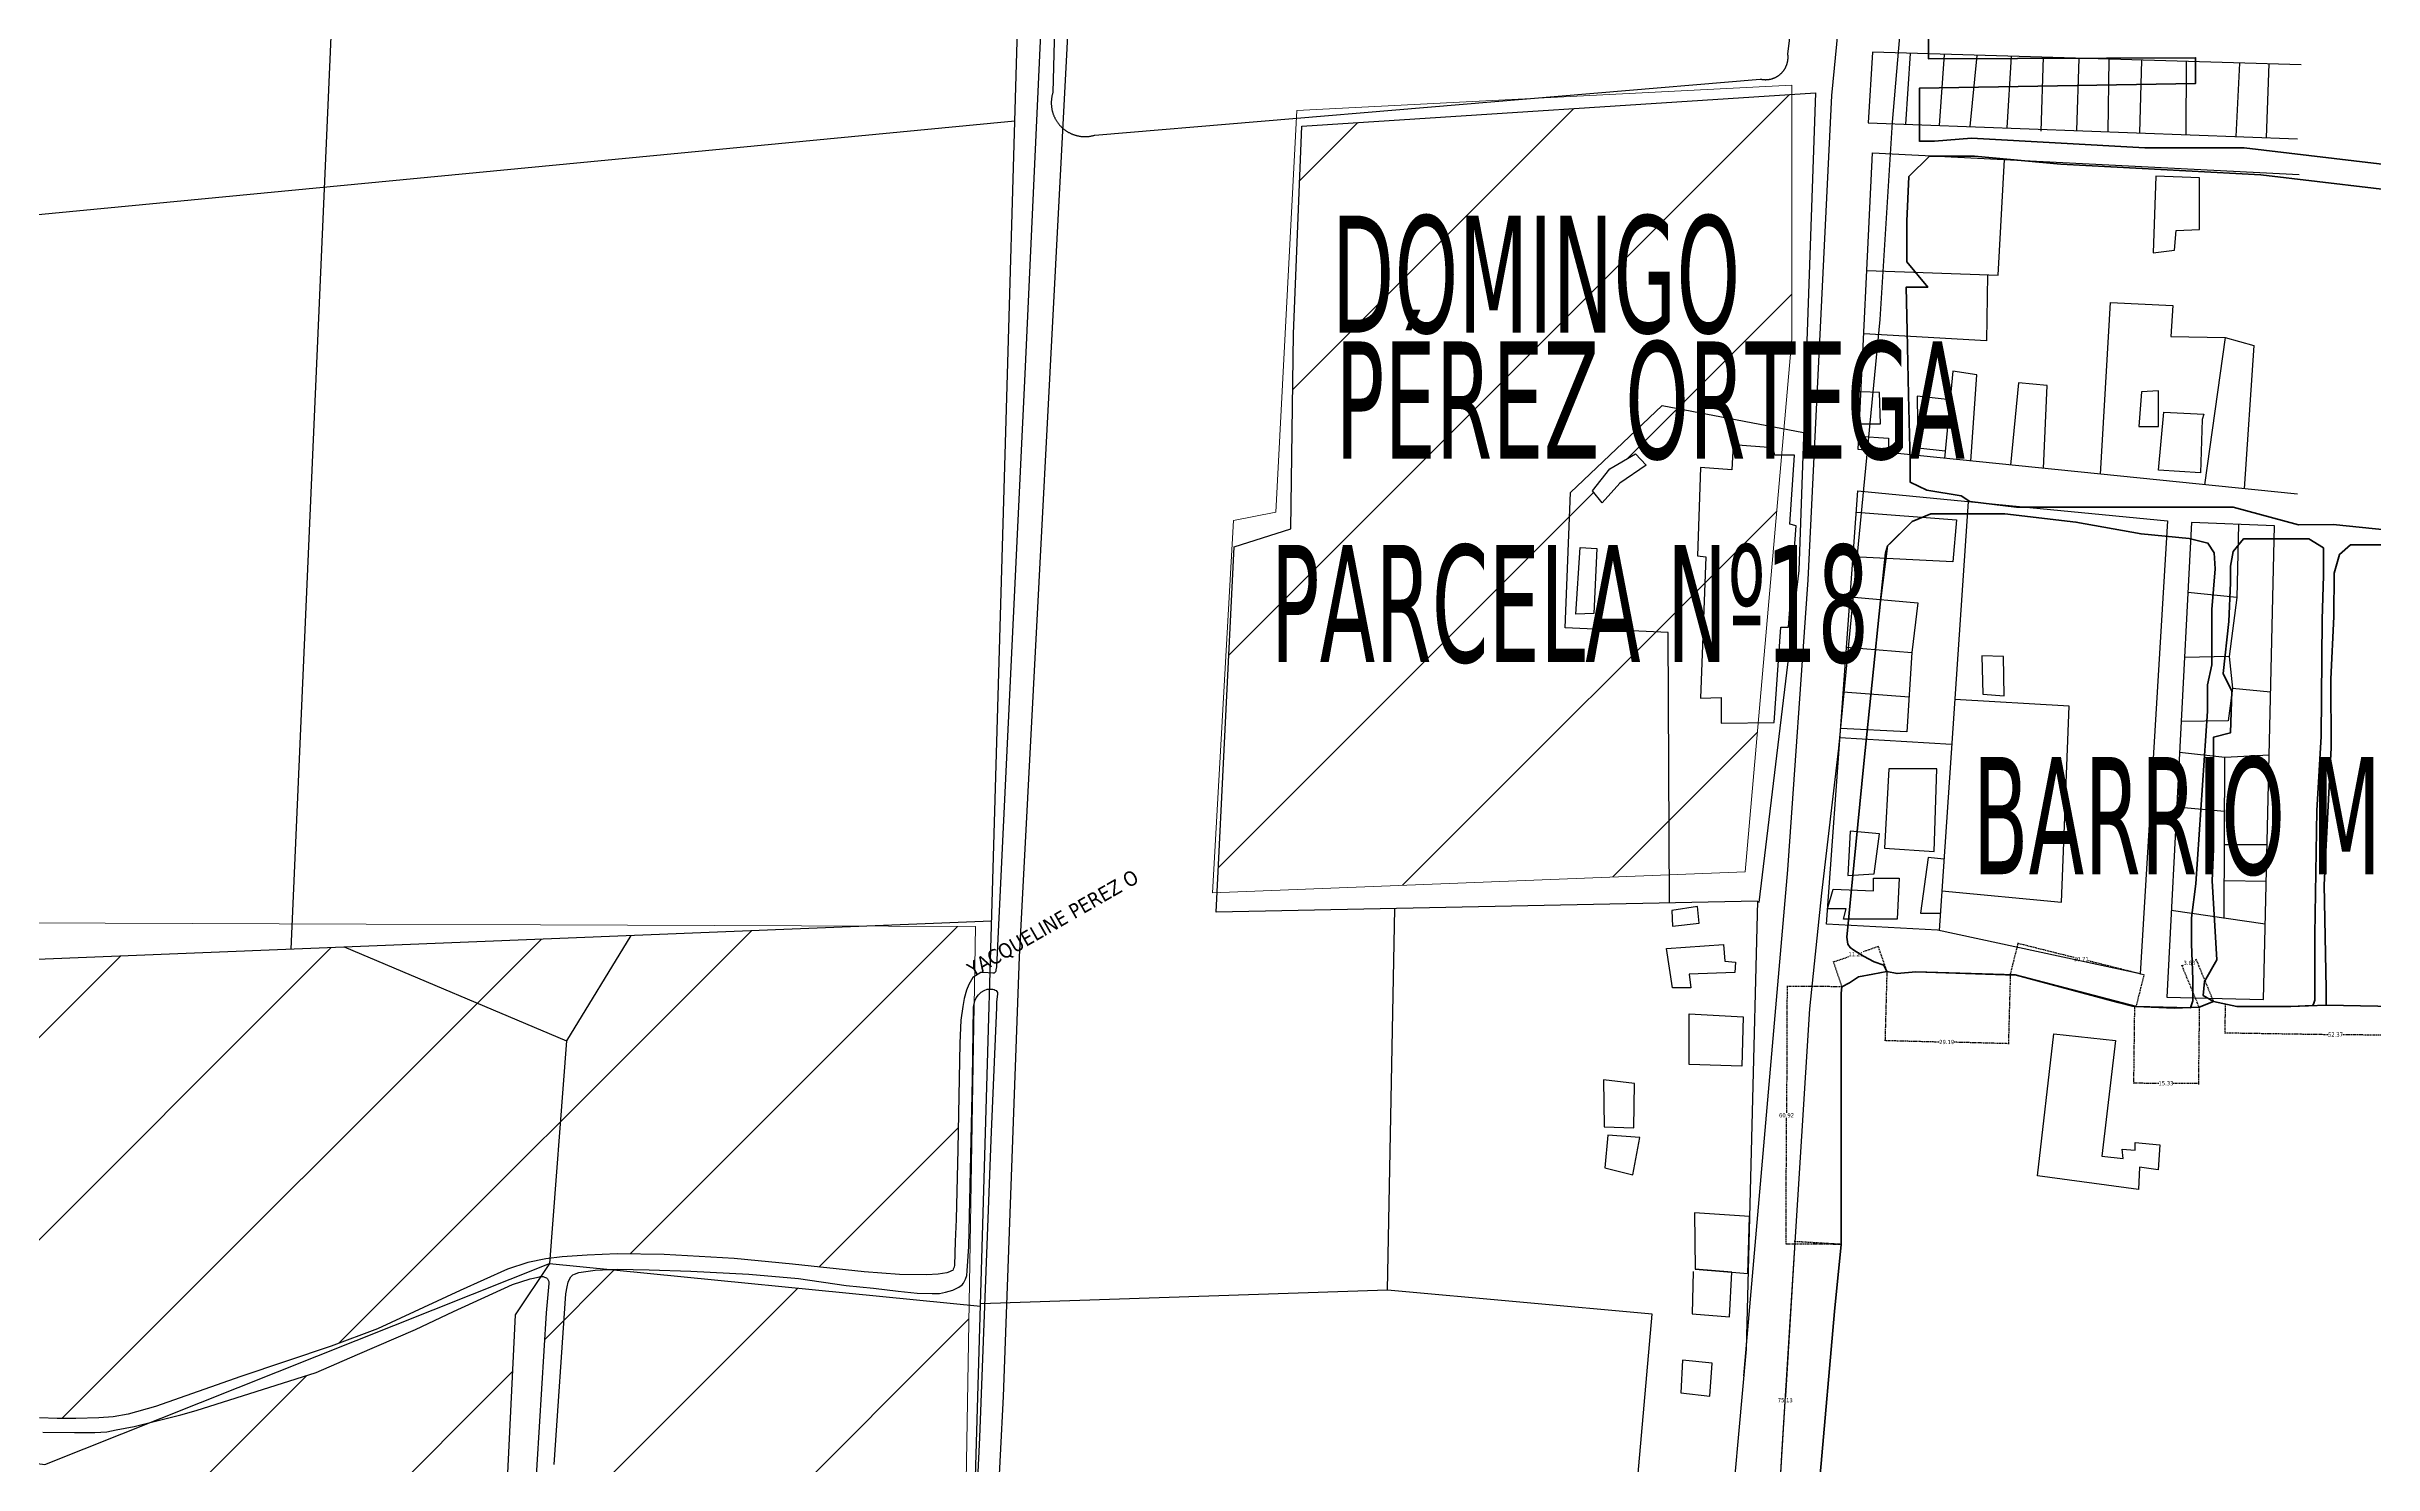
# Model space of a CAD drawing. Header units: metres. Extents: x 2 to 659295185, y -28 to 1124222152.
# Drawn here: x 658688 to 659239, y 1122089 to 1122424 of the extents above; entities that cross this region are included whole.
import ezdxf

# ---------------------------------------------------------------- set-up
doc = ezdxf.new("R2010")
doc.units = ezdxf.units.M
doc.header["$MEASUREMENT"] = 0
doc.linetypes.add('HIDDEN', pattern=[0.375, 0.25, -0.125])
doc.layers.add('AC', color=5, linetype='CONTINUOUS', lineweight=40)
doc.layers.add('PARCELA', color=140, linetype='CONTINUOUS', lineweight=40)
for name, color, linetype in [('CALLES', 1, 'CONTINUOUS'), ('División Parroquial', 130, 'CONTINUOUS'), ('MANZANA', 30, 'CONTINUOUS'), ('Parcelas', 140, 'CONTINUOUS'), ('texto', 255, 'CONTINUOUS'), ('TEXTOS', 7, 'CONTINUOUS')]:
    doc.layers.add(name, color=color, linetype=linetype)
doc.styles.get("Standard").update_dxf_attribs({"font": 'tahoma.ttf'})
doc.dimstyles.new('Copia de Standard', dxfattribs={"dimtxt": 1, "dimasz": 0.18, "dimexe": 0.18, "dimexo": 0.0625, "dimgap": 0.09, "dimtad": 0, "dimtih": 1, "dimtoh": 1, "dimzin": 0, "dimdsep": 46, "dimtxsty": 'Standard', "dimcen": 0.09, "dimadec": 0, "dimazin": 0, "dimtfac": 1, "dimtofl": 0, "dimtmove": 0, "dimatfit": 3, "dimfxl": 1, "dimtolj": 1, "dimtzin": 0, "dimlwd": 25, "dimlwe": 25, "dimarcsym": 0})

# ---------------------------------------------------------------- blocks, each defined once
blk = doc.blocks.new('*D1525')
at = {"layer": 'texto', "color": 0, "linetype": 'HIDDEN', "lineweight": 25, "transparency": 16777216}
for p, q in [((659101.71, 1122141.36), (659099.48, 1122104.65)), ((659112.62, 1122140.88), (659101.54, 1122141.55)), ((659097.18, 1122066.72), (659099.41, 1122103.43)), ((659108.06, 1122065.88), (659096.98, 1122066.55))]:
    blk.add_line(p, q, dxfattribs=at)
at = {"layer": 'texto', "color": 0, "lineweight": 0, "transparency": 16777216}
for points in [[(659101.68, 1122141.36), (659101.74, 1122141.36), (659101.72, 1122141.54)], [(659097.15, 1122066.72), (659097.21, 1122066.72), (659097.16, 1122066.54)]]:
    blk.add_solid(points, dxfattribs=at)
at = {"layer": 'texto', "color": 0, "lineweight": 0, "transparency": 16777216, "insert": (659099.44, 1122104.04), "char_height": 1, "attachment_point": 5}
blk.add_mtext('\\A1;75.13', dxfattribs=at)
blk = doc.blocks.new('*D1526')
at = {"layer": 'texto', "color": 0, "linetype": 'HIDDEN', "lineweight": 25, "transparency": 16777216}
for p, q in [((659112.8, 1122201.8), (659099.69, 1122201.85)), ((659099.87, 1122201.67), (659099.75, 1122172)), ((659099.63, 1122141.11), (659099.75, 1122170.78)), ((659112.56, 1122140.88), (659099.45, 1122140.93))]:
    blk.add_line(p, q, dxfattribs=at)
at = {"layer": 'texto', "color": 0, "lineweight": 0, "transparency": 16777216}
for points in [[(659099.84, 1122201.67), (659099.9, 1122201.67), (659099.87, 1122201.85)], [(659099.6, 1122141.11), (659099.66, 1122141.11), (659099.63, 1122140.93)]]:
    blk.add_solid(points, dxfattribs=at)
at = {"layer": 'texto', "color": 0, "lineweight": 0, "transparency": 16777216, "insert": (659099.75, 1122171.39), "char_height": 1, "attachment_point": 5}
blk.add_mtext('\\A1;60.92', dxfattribs=at)
blk = doc.blocks.new('*D1527')
at = {"layer": 'texto', "color": 0, "linetype": 'HIDDEN', "lineweight": 25, "transparency": 16777216}
for p, q in [((659111.03, 1122207.74), (659114.5, 1122208.92)), ((659121.3, 1122211.24), (659117.83, 1122210.06)), ((659123.45, 1122205.47), (659121.41, 1122211.47)), ((659112.84, 1122201.86), (659110.8, 1122207.86))]:
    blk.add_line(p, q, dxfattribs=at)
at = {"layer": 'texto', "color": 0, "lineweight": 0, "transparency": 16777216}
for points in [[(659121.29, 1122211.27), (659121.31, 1122211.21), (659121.47, 1122211.3)], [(659111.02, 1122207.77), (659111.04, 1122207.72), (659110.86, 1122207.69)]]:
    blk.add_solid(points, dxfattribs=at)
at = {"layer": 'texto', "color": 0, "lineweight": 0, "transparency": 16777216, "insert": (659116.16, 1122209.49), "char_height": 1, "attachment_point": 5}
blk.add_mtext('\\A1;11.21', dxfattribs=at)
blk = doc.blocks.new('*D1528')
at = {"layer": 'texto', "color": 0, "linetype": 'HIDDEN', "lineweight": 25, "transparency": 16777216}
for p, q in [((659123.47, 1122205.34), (659123.02, 1122188.94)), ((659152.65, 1122204.55), (659152.2, 1122188.14)), ((659123.21, 1122189.11), (659135.88, 1122188.77)), ((659152.03, 1122188.33), (659139.35, 1122188.67))]:
    blk.add_line(p, q, dxfattribs=at)
at = {"layer": 'texto', "color": 0, "lineweight": 0, "transparency": 16777216}
for points in [[(659123.21, 1122189.14), (659123.21, 1122189.08), (659123.03, 1122189.12)], [(659152.03, 1122188.36), (659152.03, 1122188.3), (659152.21, 1122188.32)]]:
    blk.add_solid(points, dxfattribs=at)
at = {"layer": 'texto', "color": 0, "lineweight": 0, "transparency": 16777216, "insert": (659137.62, 1122188.72), "char_height": 1, "attachment_point": 5}
blk.add_mtext('\\A1;29.19', dxfattribs=at)
blk = doc.blocks.new('*D1529')
at = {"layer": 'texto', "color": 0, "linetype": 'HIDDEN', "lineweight": 25, "transparency": 16777216}
for p, q in [((659152.67, 1122204.67), (659154.57, 1122212.25)), ((659154.71, 1122212.03), (659167.71, 1122208.76)), ((659184.14, 1122204.63), (659171.13, 1122207.9)), ((659182.45, 1122197.18), (659184.36, 1122204.76))]:
    blk.add_line(p, q, dxfattribs=at)
at = {"layer": 'texto', "color": 0, "lineweight": 0, "transparency": 16777216}
for points in [[(659154.71, 1122212.06), (659154.7, 1122212), (659154.53, 1122212.08)], [(659184.15, 1122204.66), (659184.13, 1122204.6), (659184.31, 1122204.58)]]:
    blk.add_solid(points, dxfattribs=at)
at = {"layer": 'texto', "color": 0, "lineweight": 0, "transparency": 16777216, "insert": (659169.42, 1122208.33), "char_height": 1, "attachment_point": 5}
blk.add_mtext('\\A1;30.71', dxfattribs=at)
blk = doc.blocks.new('*D1530')
at = {"layer": 'texto', "color": 0, "linetype": 'HIDDEN', "lineweight": 25, "transparency": 16777216}
for p, q in [((659182.01, 1122197.08), (659181.79, 1122178.88)), ((659197.34, 1122196.9), (659197.12, 1122178.69)), ((659181.97, 1122179.06), (659187.77, 1122178.99)), ((659196.94, 1122178.88), (659191.14, 1122178.95))]:
    blk.add_line(p, q, dxfattribs=at)
at = {"layer": 'texto', "color": 0, "lineweight": 0, "transparency": 16777216}
for points in [[(659181.97, 1122179.09), (659181.97, 1122179.03), (659181.79, 1122179.06)], [(659196.94, 1122178.91), (659196.94, 1122178.85), (659197.12, 1122178.87)]]:
    blk.add_solid(points, dxfattribs=at)
at = {"layer": 'texto', "color": 0, "lineweight": 0, "transparency": 16777216, "insert": (659189.46, 1122178.97), "char_height": 1, "attachment_point": 5}
blk.add_mtext('\\A1;15.33', dxfattribs=at)
blk = doc.blocks.new('*D1531')
at = {"layer": 'texto', "color": 0, "linetype": 'HIDDEN', "lineweight": 25, "transparency": 16777216}
for p, q in [((659196.51, 1122208.05), (659196.35, 1122207.99)), ((659200.71, 1122198.36), (659196.61, 1122208.29)), ((659197.31, 1122196.96), (659193.21, 1122206.89)), ((659193.45, 1122206.79), (659193.61, 1122206.86))]:
    blk.add_line(p, q, dxfattribs=at)
at = {"layer": 'texto', "color": 0, "lineweight": 0, "transparency": 16777216}
for points in [[(659196.5, 1122208.08), (659196.53, 1122208.03), (659196.68, 1122208.12)], [(659193.44, 1122206.82), (659193.46, 1122206.76), (659193.28, 1122206.72)]]:
    blk.add_solid(points, dxfattribs=at)
at = {"layer": 'texto', "color": 0, "lineweight": 0, "transparency": 16777216, "insert": (659194.98, 1122207.42), "char_height": 1, "attachment_point": 5}
blk.add_mtext('\\A1;3.68', dxfattribs=at)
blk = doc.blocks.new('*D1532')
at = {"layer": 'texto', "color": 0, "linetype": 'HIDDEN', "lineweight": 25, "transparency": 16777216}
for p, q in [((659203.47, 1122197.66), (659203.35, 1122190.73)), ((659255.83, 1122196.81), (659255.71, 1122189.88)), ((659203.54, 1122190.91), (659227.8, 1122190.52)), ((659255.54, 1122190.07), (659231.27, 1122190.46))]:
    blk.add_line(p, q, dxfattribs=at)
at = {"layer": 'texto', "color": 0, "lineweight": 0, "transparency": 16777216}
for points in [[(659203.54, 1122190.94), (659203.54, 1122190.88), (659203.36, 1122190.91)], [(659255.54, 1122190.1), (659255.54, 1122190.04), (659255.72, 1122190.06)]]:
    blk.add_solid(points, dxfattribs=at)
at = {"layer": 'texto', "color": 0, "lineweight": 0, "transparency": 16777216, "insert": (659229.54, 1122190.49), "char_height": 1, "attachment_point": 5}
blk.add_mtext('\\A1;52.37', dxfattribs=at)

msp = doc.modelspace()

# ---------------------------------------------------------------- hatches: boundary and pattern name
at = {"layer": 'División Parroquial', "lineweight": 0, "transparency": 33554666}
h = msp.add_hatch(dxfattribs=at)
h.set_pattern_fill('ANSI31', color=256, scale=270)
h.paths.add_polyline_path([(659101, 1122412.7748), (658985.1781, 1122405.2823), (658983.2146, 1122356.1936), (658982.5601, 1122310.0502), (658969.1425, 1122305.7959), (658965.1168, 1122224.0443), (659072.0732, 1122228.2886), (659071.7508, 1122285.5788), (659047.416, 1122286.6524), (659048.6685, 1122318.6814), (659070.3194, 1122339.2586), (659099.1415, 1122333.7123), (659101, 1122355)])
h.paths.add_polyline_path([(659080.6975, 1122303.4721), (659078.7292, 1122303.651), (659079.4449, 1122324.5861), (659086.7812, 1122324.0493), (659087.139, 1122329.9541), (659096.6224, 1122329.2384), (659096.9803, 1122327.449), (659098.5948, 1122327.449), (659099.1415, 1122333.7123), (659070.3194, 1122339.2586), (659048.6685, 1122318.6814), (659047.416, 1122286.6524), (659071.7508, 1122285.5788), (659072.0732, 1122228.2886), (659090, 1122229), (659093.0759, 1122264.2327), (659084.2761, 1122264.107), (659084.2761, 1122270.1907), (659079.4449, 1122270.0117)], flags=17)
h.paths.add_polyline_path([(659054.2154, 1122290.0522), (659049.9211, 1122289.8732), (659050.9947, 1122305.6193), (659054.9312, 1122305.4404)], flags=16)
h.paths.add_polyline_path([(659056.1837, 1122316.1763), (659053.8576, 1122319.0392), (659057.973, 1122324.2283), (659064.0567, 1122327.8069), (659066.5618, 1122325.1229), (659060.2991, 1122320.8285)], flags=16)
h.paths.add_polyline_path([(659098.5948, 1122327.449), (659096.9803, 1122327.449), (659096.6224, 1122329.2384), (659087.139, 1122329.9541), (659086.7812, 1122324.0493), (659079.4449, 1122324.5861), (659078.7292, 1122303.651), (659080.6975, 1122303.4721), (659079.4449, 1122270.0117), (659084.2761, 1122270.1907), (659084.2761, 1122264.107), (659093.0759, 1122264.2327)], flags=16)
h = msp.add_hatch(dxfattribs=at)
h.set_pattern_fill('ANSI31', color=256, scale=270)
h.paths.add_polyline_path([(658811.302, 1122188.9807), (658758.7083, 1122211.2134), (658662.4302, 1122207.3605), (658661, 1122189.0605), (658661, 1122182.5258), (658684.684, 1122100.0705), (658686.6888, 1122099.8998), (658690.8529, 1122099.6999), (658695.2397, 1122099.7198), (658700.715, 1122099.8498), (658704.1123, 1122100.0898), (658707.6167, 1122100.7696), (658714.0732, 1122102.5593), (658734.3168, 1122109.6178), (658755.6488, 1122116.7964), (658766.591, 1122120.9355), (658786.1667, 1122129.9837), (658797.315, 1122135.0127), (658802.1306, 1122136.5823), (658807.3561, 1122137.6832)])
h.paths.add_polyline_path([(658904.2471, 1122188.4618), (658904.5522, 1122193.8807), (658905.1655, 1122198.4706), (658906.0387, 1122201.712), (658907.8101, 1122204.7335), (658908, 1122216), (658881.0483, 1122216.1091), (658826.5276, 1122213.9273), (658811.302, 1122188.9807), (658807.3494, 1122137.5958), (658810.2363, 1122137.9421), (658816.1485, 1122138.302), (658823.273, 1122138.6619), (658834.3389, 1122138.492), (658850.8965, 1122137.5721), (658864.7083, 1122136.1924), (658881.703, 1122134.3928), (658890.0313, 1122133.7629), (658896.3889, 1122133.6829), (658899.1265, 1122133.8029), (658901.2044, 1122134.1428), (658901.8641, 1122134.3728), (658902.6527, 1122134.7697), (658903.0613, 1122136.0272), (658903.1422, 1122141.5613), (658903.4473, 1122146.7603), (658903.8184, 1122163.3569)])
h.paths.add_polyline_path([(658799.1648, 1122124.249), (658805.1809, 1122133.273), (658805.1074, 1122133.273), (658804.5631, 1122133.163), (658802.6996, 1122132.7131), (658798.5437, 1122131.3634), (658784.5422, 1122124.9947), (658775.579, 1122120.7556), (658761.9074, 1122114.8368), (658752.0618, 1122110.5876), (658723.7209, 1122101.6095), (658720.1092, 1122100.5997), (658712.6534, 1122098.7054), (658687.9072, 1122088.8488), (658672.3509, 1121930.369), (658712.7704, 1121926.815), (658748.7305, 1121924.4355), (658754.0986, 1121924.1256), (658758.6997, 1121924.0356), (658762.8639, 1121924.4955), (658766.4756, 1121925.0654), (658770.0873, 1121926.1852), (658774.4576, 1121928.4147), (658777.6322, 1121930.4243), (658780.2544, 1121932.094), (658782.4395, 1121933.9836), (658785.0535, 1121937.2029), (658787.5602, 1121940.4223), (658789.1846, 1121943.1917), (658790.4702, 1121945.1991)])
h.paths.add_polyline_path([(658906.4918, 1122126.5141), (658821.7631, 1122134.943), (658818.0286, 1122134.7727), (658814.1943, 1122134.2028), (658813.213, 1122133.8629), (658812.776, 1122133.6429), (658812.339, 1122133.193), (658812.0174, 1122132.6431), (658811.6875, 1122131.9733), (658811.1537, 1122129.2348), (658811.1516, 1122129.2038), (658811.7141, 1122132.1246), (658812.6082, 1122133.6534), (658814.1943, 1122134.2028), (658818.0286, 1122134.7727), (658821.7631, 1122134.943), (658807.2563, 1122136.3862), (658805.3475, 1122133.523), (658807.0864, 1122132.6877), (658807.0864, 1122131.6234), (658806.4597, 1122124.6548), (658803.7056, 1122079.7339), (658796.5317, 1121968.1066), (658796.4327, 1121964.5674), (658795.905, 1121960.3682), (658795.369, 1121957.9287), (658794.1816, 1121954.1595), (658792.2273, 1121948.9605), (658790.4565, 1121944.9173), (658790.1349, 1121938.2947), (658844.0791, 1121985.1194), (658883.597, 1122023.6051), (658905.0501, 1122040.9719)])
h.paths.add_polyline_path([(658687.9072, 1122088.8488), (658624.4958, 1122097.3799), (658621, 1122091), (658611, 1121970), (658609.7937, 1121931.3982), (658617.186, 1121930.8858), (658617.2918, 1121935.0134), (658645.6822, 1121932.7138), (658672.3509, 1121930.369)])
h.paths.add_polyline_path([(658661, 1122182.5258), (658661, 1122164), (658624.4958, 1122097.3799), (658634.4312, 1122096.0433), (658636.7272, 1122098.79), (658639.7387, 1122101.3217), (658641.7489, 1122102.3493), (658644.6265, 1122103.452), (658648.0982, 1122103.5991), (658653.1447, 1122103.6191), (658661.2504, 1122103.0992), (658672.3245, 1122101.5995), (658681.7578, 1122100.3197), (658684.684, 1122100.0705)])
h.paths.add_polyline_path([(658769.4415, 1121920.3325), (658762.9938, 1121920.7794), (658759.1533, 1121920.3864), (658753.9007, 1121920.0264), (658730.0042, 1121921.6961), (658611.8161, 1121931.1404), (658611.8161, 1121894.3411), (658611.8161, 1121817.7758), (658611.2224, 1121783.3766), (658708, 1121867)])
h.paths.add_polyline_path([(658826.5276, 1122213.9273), (658758.7083, 1122211.2134), (658811.302, 1122188.9807)])
h.paths.add_polyline_path([(658506.5907, 1122191.1652), (658675.7354, 1122191.1652), (658675.7354, 1122251.0007), (658506.5907, 1122251.0007)], flags=9)
h.paths.add_polyline_path([(658907.3768, 1122201.6128), (658951.0412, 1122226.6707), (658947.6856, 1122232.5179), (658904.0212, 1122207.46)], flags=9)

# ---------------------------------------------------------------- linework, layer by layer
at = {"layer": 'AC', "lineweight": 0}
for points in [[(658984, 1122409), (658984, 1122409), (658984, 1122409), (658984, 1122409), (658984, 1122409), (658984, 1122409), (658984, 1122409)], [(658984, 1122409), (658984, 1122409), (658984, 1122409), (658984, 1122409), (658984, 1122409), (658984, 1122409), (658984, 1122409), (658984, 1122409), (658984, 1122409)], [(658908, 1122216), (658905, 1122038), (658708, 1121867), (658605, 1121778), (658611, 1121970), (658621, 1122091), (658661, 1122164), (658661, 1122217), (658908, 1122216)]]:
    msp.add_lwpolyline(points, dxfattribs=at)
at = {"layer": 'División Parroquial', "lineweight": 0}
for points in [[(658984, 1122409), (659101, 1122415), (659101, 1122355), (659090, 1122229), (658964, 1122224), (658969, 1122312), (658979, 1122314), (658984, 1122409)], [(658984, 1122409), (658984, 1122409), (658984, 1122409), (658984, 1122409), (658984, 1122409), (658984, 1122409), (658984, 1122409)], [(658984, 1122409), (658984, 1122409), (658984, 1122409), (658984, 1122409), (658984, 1122409), (658984, 1122409), (658984, 1122409)]]:
    msp.add_lwpolyline(points, dxfattribs=at)
at = {"layer": 'MANZANA', "lineweight": -2}
for p, q in [((659135.1473, 1122529.3724), (659124.741, 1122406.2275)), ((658918.4053, 1122208.8776), (658934.361, 1122512.9857)), ((658925.942, 1122484.4115), (658919.6504, 1122346.6896)), ((659124.741, 1122406.2275), (659121.7725, 1122359.537)), ((659121.7725, 1122359.537), (659112.0342, 1122258.1876)), ((658919.6504, 1122346.6896), (658912.9383, 1122206.5281)), ((659121.9622, 1122293.0705), (659123.1166, 1122304.3582)), ((659123.1166, 1122304.3582), (659123.6526, 1122306.0179)), ((659123.6526, 1122306.0179), (659124.3122, 1122306.6777)), ((659115.6623, 1122230.5532), (659121.9622, 1122293.0705)), ((659112.0342, 1122258.1876), (659108.0184, 1122223.8846)), ((659113.9884, 1122213.5067), (659115.6623, 1122230.5532)), ((659108.0184, 1122223.8846), (659105.1819, 1122196.5501)), ((659114.2111, 1122211.857), (659113.9884, 1122213.5067)), ((658914.5957, 1122104.8988), (658918.4053, 1122208.8776)), ((659114.7635, 1122211.0772), (659114.2111, 1122211.857)), ((659115.6459, 1122210.4173), (659114.7635, 1122211.0772)), ((659117.9547, 1122208.9976), (659115.6459, 1122210.4173)), ((659120.4779, 1122207.6779), (659117.9547, 1122208.9976)), ((658907.3558, 1122203.9586), (658906.3828, 1122202.299)), ((658909.2194, 1122205.1884), (658907.3558, 1122203.9586)), ((658909.8708, 1122205.1884), (658909.2194, 1122205.1884)), ((658910.9675, 1122205.0784), (658909.8708, 1122205.1884)), ((658912.0642, 1122204.9784), (658910.9675, 1122205.0784)), ((658912.394, 1122204.9784), (658912.0642, 1122204.9784)), ((658912.5012, 1122205.0884), (658912.394, 1122204.9784)), ((658912.7239, 1122205.3084), (658912.5012, 1122205.0884)), ((658912.8311, 1122205.5383), (658912.7239, 1122205.3084)), ((658912.9383, 1122206.5281), (658912.8311, 1122205.7583)), ((658912.8311, 1122205.7583), (658912.8311, 1122205.5383)), ((659122.7785, 1122206.918), (659120.4779, 1122207.6779)), ((658904.981, 1122197.09), (658904.5522, 1122193.8807)), ((658905.3026, 1122198.9796), (658904.981, 1122197.09)), ((658905.8386, 1122200.9692), (658905.3026, 1122198.9796)), ((658906.3828, 1122202.299), (658905.8386, 1122200.9692)), ((658907.2486, 1122179.9635), (658907.496, 1122196.99)), ((658907.496, 1122196.99), (658907.8258, 1122198.4298)), ((658907.8258, 1122198.4298), (658908.1474, 1122199.2096)), ((658908.1474, 1122199.2096), (658908.6917, 1122199.8795)), ((658908.6917, 1122199.8795), (658909.3431, 1122200.5393)), ((658909.3431, 1122200.5393), (658910.0027, 1122200.8793)), ((658910.0027, 1122200.8793), (658910.7696, 1122201.2092)), ((658910.7696, 1122201.2092), (658911.4293, 1122201.2192)), ((658911.4293, 1122201.2192), (658912.0807, 1122201.2192)), ((658912.9795, 1122196.9101), (658911.5859, 1122165.6064)), ((658912.0807, 1122201.2192), (658912.4105, 1122201.1092)), ((658912.4105, 1122201.1092), (658912.6332, 1122200.9992)), ((658912.6332, 1122200.9992), (658912.8558, 1122200.8893)), ((658912.8558, 1122200.8893), (658913.0702, 1122200.6693)), ((658913.1856, 1122200.0094), (658912.9712, 1122198.2398)), ((658912.9712, 1122198.2398), (658912.9795, 1122196.9101)), ((658913.0702, 1122200.6693), (658913.1856, 1122200.4493)), ((658913.1856, 1122200.4493), (658913.1856, 1122200.0094)), ((659182.4372, 1122197.12), (659178.1576, 1122198.0898)), ((659185.9417, 1122196.9101), (659182.4372, 1122197.12)), ((659191.4252, 1122196.7101), (659185.9417, 1122196.9101)), ((659197.3374, 1122196.9601), (659195.2595, 1122196.8401)), ((659198.764, 1122197.41), (659197.3374, 1122196.9601)), ((659200.7347, 1122198.2998), (659198.764, 1122197.41)), ((658904.5522, 1122193.8807), (658904.2471, 1122188.4618)), ((659105.1819, 1122196.5501), (659098.6347, 1122092.4413)), ((659195.2595, 1122196.8401), (659191.4252, 1122196.7101)), ((658904.2471, 1122188.4618), (658903.8184, 1122163.3569)), ((658906.4405, 1122140.3616), (658907.2486, 1122179.9635)), ((658911.5859, 1122165.6064), (658908.939, 1122095.2508)), ((658903.8184, 1122163.3569), (658903.4473, 1122146.7603)), ((658903.4473, 1122146.7603), (658903.1422, 1122141.5613)), ((658802.1306, 1122136.5823), (658797.315, 1122135.0127)), ((658806.402, 1122137.4822), (658802.1306, 1122136.5823)), ((658810.2363, 1122137.9421), (658806.402, 1122137.4822)), ((658816.1485, 1122138.302), (658810.2363, 1122137.9421)), ((658823.273, 1122138.6619), (658816.1485, 1122138.302)), ((658834.3389, 1122138.492), (658823.273, 1122138.6619)), ((658850.8965, 1122137.5721), (658834.3389, 1122138.492)), ((658864.7083, 1122136.1924), (658850.8965, 1122137.5721)), ((658903.1422, 1122141.5613), (658903.0597, 1122135.9225)), ((658906.0282, 1122134.6127), (658906.4405, 1122140.3616)), ((658906.4405, 1122140.3616), (658906.4405, 1122140.3616)), ((658784.5422, 1122124.9947), (658798.5437, 1122131.3634)), ((658797.315, 1122135.0127), (658786.1667, 1122129.9837)), ((658798.5437, 1122131.3634), (658802.6996, 1122132.7131)), ((658802.6996, 1122132.7131), (658804.5631, 1122133.163)), ((658804.5631, 1122133.163), (658805.1074, 1122133.273)), ((658805.1074, 1122133.273), (658805.767, 1122133.273)), ((658805.767, 1122133.273), (658806.0969, 1122133.163)), ((658806.0969, 1122133.163), (658806.5339, 1122132.9531)), ((658807.0864, 1122131.6234), (658806.4597, 1122124.6548)), ((658806.5339, 1122132.9531), (658806.7565, 1122132.7331)), ((658806.7565, 1122132.7331), (658806.9709, 1122132.3932)), ((658806.9709, 1122132.3932), (658807.0864, 1122132.0633)), ((658807.0864, 1122132.0633), (658807.0864, 1122131.6234)), ((658811.1516, 1122129.2038), (658811.4731, 1122130.8735)), ((658811.4731, 1122130.8735), (658811.6875, 1122131.9733)), ((658811.6875, 1122131.9733), (658812.0174, 1122132.6431)), ((658812.0174, 1122132.6431), (658812.339, 1122133.193)), ((658812.339, 1122133.193), (658812.776, 1122133.6429)), ((658812.776, 1122133.6429), (658813.213, 1122133.8629)), ((658813.213, 1122133.8629), (658814.1943, 1122134.2028)), ((658814.1943, 1122134.2028), (658818.0286, 1122134.7727)), ((658818.0286, 1122134.7727), (658823.2894, 1122135.0127)), ((658823.2894, 1122135.0127), (658830.8509, 1122134.8227)), ((658830.8509, 1122134.8227), (658840.7129, 1122134.5428)), ((658840.7129, 1122134.5428), (658854.4175, 1122133.8229)), ((658854.4175, 1122133.8229), (658866.1431, 1122132.7731)), ((658881.703, 1122134.3928), (658864.7083, 1122136.1924)), ((658866.1431, 1122132.7731), (658877.4399, 1122131.1634)), ((658877.4399, 1122131.1634), (658883.9046, 1122130.5336)), ((658890.0313, 1122133.7629), (658881.703, 1122134.3928)), ((658896.3889, 1122133.6829), (658890.0313, 1122133.7629)), ((658899.1265, 1122133.8029), (658896.3889, 1122133.6829)), ((658901.2044, 1122134.1428), (658899.1265, 1122133.8029)), ((658901.8641, 1122134.3728), (658901.2044, 1122134.1428)), ((658902.3011, 1122134.5927), (658901.8641, 1122134.3728)), ((658902.631, 1122134.7027), (658902.3011, 1122134.5927)), ((658902.7382, 1122135.0327), (658902.631, 1122134.7027)), ((658902.9525, 1122135.4826), (658902.7382, 1122135.0327)), ((658903.0597, 1122135.9225), (658902.9525, 1122135.4826)), ((658904.074, 1122130.7335), (658904.8326, 1122131.2834)), ((658904.8326, 1122131.2834), (658905.1624, 1122131.7333)), ((658905.1624, 1122131.7333), (658905.5995, 1122132.6132)), ((658905.5995, 1122132.6132), (658905.9211, 1122133.503)), ((658905.9211, 1122133.503), (658906.0282, 1122134.6127)), ((658786.1667, 1122129.9837), (658766.591, 1122120.9355)), ((658808.3727, 1122088.8321), (658811.1516, 1122129.2038)), ((658883.9046, 1122130.5336), (658889.718, 1122129.7837)), ((658889.718, 1122129.7837), (658894.212, 1122129.3538)), ((658894.212, 1122129.3538), (658897.7247, 1122129.2638)), ((658897.7247, 1122129.2638), (658899.4728, 1122129.2738)), ((658899.4728, 1122129.2738), (658900.8993, 1122129.6138)), ((658900.8993, 1122129.6138), (658902.6475, 1122130.0637)), ((658902.6475, 1122130.0637), (658904.074, 1122130.7335)), ((658766.591, 1122120.9355), (658755.6488, 1122116.7964)), ((658761.9074, 1122114.8368), (658775.579, 1122120.7556)), ((658775.579, 1122120.7556), (658784.5422, 1122124.9947)), ((658806.4597, 1122124.6548), (658803.7056, 1122079.7339)), ((658755.6488, 1122116.7964), (658734.3168, 1122109.6178)), ((658752.0618, 1122110.5876), (658761.9074, 1122114.8368)), ((658734.3168, 1122109.6178), (658714.0732, 1122102.5593)), ((658723.7209, 1122101.6095), (658752.0618, 1122110.5876)), ((658911.9817, 1122052.2395), (658914.5957, 1122104.8988)), ((658690.8529, 1122099.6999), (658686.6888, 1122099.8998)), ((658695.2397, 1122099.7198), (658690.8529, 1122099.6999)), ((658700.715, 1122099.8498), (658695.2397, 1122099.7198)), ((658704.1123, 1122100.0898), (658700.715, 1122099.8498)), ((658707.6167, 1122100.7696), (658704.1123, 1122100.0898)), ((658714.0732, 1122102.5593), (658707.6167, 1122100.7696)), ((658709.0515, 1122097.7902), (658720.1092, 1122100.5997)), ((658720.1092, 1122100.5997), (658723.7209, 1122101.6095)), ((658687.4721, 1122096.4705), (658694.9264, 1122096.4005)), ((658694.9264, 1122096.4005), (658699.742, 1122096.4205)), ((658699.742, 1122096.4205), (658702.595, 1122096.5405)), ((658702.595, 1122096.5405), (658704.7802, 1122096.9904)), ((658704.7802, 1122096.9904), (658709.0515, 1122097.7902)), ((658908.939, 1122095.2508), (658908.032, 1122077.1044)), ((659098.6347, 1122092.4413), (659097.1092, 1122065.8967))]:
    msp.add_line(p, q, dxfattribs=at)
at = {"layer": 'MANZANA'}
for points in [[(658345.5346, 1121765.0271), (658588.708, 1121736.4184), (658883.597, 1122023.6051), (658906.7039, 1122042.3107), (658921.0082, 1122534.1592), (658947.4162, 1123110.7331)], [(658931.6359, 1122766.1952), (658717.4468, 1122738.8209), (658606.3133, 1122415.3233), (658662.4302, 1122207.3605), (658911.7943, 1122217.3395)], [(659120.7075, 1122602.8209), (659128.8776, 1122602.6845), (659110.3442, 1122412.5317), (659104.7842, 1122297.9952), (659099.9655, 1122229.4216), (659089.6095, 1122109.7603)], [(659100.065, 1122422.3046), (659108.4905, 1122491.3937)], [(658757.148, 1122462.4574), (658746.0976, 1122210.7087)], [(658927.3423, 1122455.796), (658926.2892, 1122413.2472)], [(659093.5352, 1122416.4068), (659093.5776, 1122416.3968), (659093.6685, 1122416.3767), (659093.7597, 1122416.3581), (659093.8513, 1122416.3412), (659093.9431, 1122416.3258), (659094.0352, 1122416.312), (659094.1275, 1122416.2999), (659094.22, 1122416.2893), (659094.3127, 1122416.2804), (659094.4055, 1122416.2731), (659094.4984, 1122416.2674), (659094.5915, 1122416.2634), (659094.6845, 1122416.2609), (659094.7776, 1122416.2601), (659094.8707, 1122416.2609), (659094.9638, 1122416.2634), (659095.0568, 1122416.2674), (659095.1498, 1122416.2731), (659095.2426, 1122416.2804), (659095.3353, 1122416.2893), (659095.4278, 1122416.2999), (659095.5201, 1122416.312), (659095.6122, 1122416.3258), (659095.704, 1122416.3412), (659095.7956, 1122416.3581), (659095.8868, 1122416.3767), (659095.9777, 1122416.3968), (659096.0682, 1122416.4186), (659096.1584, 1122416.4419), (659096.2481, 1122416.4668), (659096.3374, 1122416.4932), (659096.4262, 1122416.5212), (659096.5145, 1122416.5508), (659096.6022, 1122416.5818), (659096.6895, 1122416.6145), (659096.7761, 1122416.6486), (659096.8621, 1122416.6842), (659096.9475, 1122416.7213), (659097.0322, 1122416.7599), (659097.1163, 1122416.8), (659097.1996, 1122416.8416), (659097.2822, 1122416.8846), (659097.364, 1122416.929), (659097.445, 1122416.9748), (659097.5253, 1122417.0221), (659097.6046, 1122417.0708), (659097.6832, 1122417.1208), (659097.7608, 1122417.1722), (659097.8375, 1122417.2249), (659097.9133, 1122417.279), (659097.9882, 1122417.3344), (659098.0621, 1122417.391), (659098.1349, 1122417.449), (659098.2068, 1122417.5082), (659098.2776, 1122417.5687), (659098.3473, 1122417.6304), (659098.416, 1122417.6933), (659098.4835, 1122417.7574), (659098.5499, 1122417.8226), (659098.6152, 1122417.8891), (659098.6793, 1122417.9566), (659098.7422, 1122418.0252), (659098.8039, 1122418.095), (659098.8643, 1122418.1658), (659098.9235, 1122418.2376), (659098.9815, 1122418.3105), (659099.0382, 1122418.3844), (659099.0936, 1122418.4592), (659099.1476, 1122418.535), (659099.2004, 1122418.6117), (659099.2518, 1122418.6894), (659099.3018, 1122418.7679), (659099.3504, 1122418.8473), (659099.3977, 1122418.9275), (659099.4435, 1122419.0086), (659099.488, 1122419.0904), (659099.531, 1122419.173), (659099.5725, 1122419.2563), (659099.6126, 1122419.3403), (659099.6512, 1122419.4251), (659099.6883, 1122419.5104), (659099.724, 1122419.5965), (659099.7581, 1122419.6831), (659099.7907, 1122419.7703), (659099.8218, 1122419.8581), (659099.8513, 1122419.9464), (659099.8793, 1122420.0352), (659099.9058, 1122420.1244), (659099.9306, 1122420.2142), (659099.954, 1122420.3043), (659099.9757, 1122420.3948), (659099.9958, 1122420.4857), (659100.0144, 1122420.577), (659100.0314, 1122420.6685), (659100.0467, 1122420.7604), (659100.0605, 1122420.8525), (659100.0727, 1122420.9448), (659100.0832, 1122421.0373), (659100.0921, 1122421.13), (659100.0994, 1122421.2228), (659100.1051, 1122421.3157), (659100.1092, 1122421.4087), (659100.1116, 1122421.5018), (659100.1124, 1122421.5949), (659100.1116, 1122421.688), (659100.1092, 1122421.7811), (659100.1051, 1122421.8741), (659100.0994, 1122421.967), (659100.0921, 1122422.0599), (659100.0832, 1122422.1526), (659100.0727, 1122422.2451), (659100.065, 1122422.3046)], [(658926.2892, 1122413.2472), (658926.2481, 1122413.1171), (658926.2086, 1122412.9834), (658926.1713, 1122412.8491), (658926.1364, 1122412.7142), (658926.1039, 1122412.5787), (658926.0737, 1122412.4426), (658926.0459, 1122412.306), (658926.0205, 1122412.169), (658925.9975, 1122412.0315), (658925.9769, 1122411.8937), (658925.9587, 1122411.7555), (658925.943, 1122411.6171), (658925.9296, 1122411.4783), (658925.9187, 1122411.3394), (658925.9102, 1122411.2003), (658925.9041, 1122411.061), (658925.9004, 1122410.9217), (658925.8992, 1122410.7823), (658925.9004, 1122410.643), (658925.9041, 1122410.5037), (658925.9102, 1122410.3644), (658925.9187, 1122410.2253), (658925.9296, 1122410.0864), (658925.943, 1122409.9476), (658925.9587, 1122409.8092), (658925.9769, 1122409.671), (658925.9975, 1122409.5331), (658926.0205, 1122409.3957), (658926.0459, 1122409.2587), (658926.0737, 1122409.1221), (658926.1039, 1122408.986), (658926.1364, 1122408.8505), (658926.1713, 1122408.7156), (658926.2086, 1122408.5813), (658926.2481, 1122408.4476), (658926.29, 1122408.3147), (658926.3343, 1122408.1825), (658926.3808, 1122408.0512), (658926.4296, 1122407.9206), (658926.4807, 1122407.7909), (658926.534, 1122407.6622), (658926.5896, 1122407.5344), (658926.6474, 1122407.4076), (658926.7074, 1122407.2818), (658926.7696, 1122407.157), (658926.8339, 1122407.0334), (658926.9004, 1122406.9109), (658926.9691, 1122406.7896), (658927.0398, 1122406.6695), (658927.1126, 1122406.5507), (658927.1875, 1122406.4332), (658927.2644, 1122406.3169), (658927.3434, 1122406.2021), (658927.4243, 1122406.0886), (658927.5072, 1122405.9766), (658927.592, 1122405.866), (658927.6788, 1122405.7569), (658927.7675, 1122405.6494), (658927.858, 1122405.5434), (658927.9503, 1122405.439), (658928.0445, 1122405.3363), (658928.1404, 1122405.2352), (658928.2381, 1122405.1358), (658928.3375, 1122405.0381), (658928.4386, 1122404.9422), (658928.5414, 1122404.848), (658928.6457, 1122404.7557), (658928.7517, 1122404.6651), (658928.8593, 1122404.5765), (658928.9683, 1122404.4897), (658929.0789, 1122404.4049), (658929.1909, 1122404.322), (658929.3044, 1122404.2411), (658929.4193, 1122404.1621), (658929.5355, 1122404.0852), (658929.653, 1122404.0103), (658929.7719, 1122403.9375), (658929.8919, 1122403.8668), (658930.0132, 1122403.7981), (658930.1357, 1122403.7316), (658930.2593, 1122403.6673), (658930.3841, 1122403.6051), (658930.5099, 1122403.5451), (658930.6367, 1122403.4873), (658930.7645, 1122403.4317), (658930.8933, 1122403.3784), (658931.0229, 1122403.3273), (658931.1535, 1122403.2785), (658931.2849, 1122403.232), (658931.417, 1122403.1877), (658931.5499, 1122403.1458), (658931.6836, 1122403.1062), (658931.8179, 1122403.069), (658931.9528, 1122403.0341), (658932.0883, 1122403.0016), (658932.2244, 1122402.9714), (658932.361, 1122402.9436), (658932.498, 1122402.9182), (658932.6355, 1122402.8952), (658932.7733, 1122402.8746), (658932.9115, 1122402.8564), (658933.05, 1122402.8407), (658933.1887, 1122402.8273), (658933.3276, 1122402.8164), (658933.4667, 1122402.8078), (658933.606, 1122402.8018), (658933.7453, 1122402.7981), (658933.8847, 1122402.7969), (658934.024, 1122402.7981), (658934.1633, 1122402.8018), (658934.3026, 1122402.8078), (658934.4417, 1122402.8164), (658934.5806, 1122402.8273), (658934.7194, 1122402.8407), (658934.8578, 1122402.8564), (658934.996, 1122402.8746), (658935.1339, 1122402.8952), (658935.2713, 1122402.9182), (658935.4084, 1122402.9436), (658935.5449, 1122402.9714), (658935.681, 1122403.0016), (658935.8165, 1122403.0341), (658935.9514, 1122403.069), (658936.0857, 1122403.1062), (658936.1891, 1122403.1366)], [(658936.1891, 1122403.1366), (659093.5352, 1122416.4068)], [(659092.846, 1122222.0178), (658964.8881, 1122219.3997), (658969.1425, 1122305.7959), (658982.5601, 1122310.0502), (658983.2146, 1122356.1936), (658985.1781, 1122405.2823), (659106.5909, 1122413.1365), (659102.6638, 1122300.2325), (659093.1733, 1122221.6905)], [(658616.47, 1122377.6836), (658917.2965, 1122406.5326)], [(659005.3669, 1122130.0865), (659007.1563, 1122220.2646)], [(659092.846, 1122222.0178), (659090.1809, 1122116.1298), (659085.7072, 1122066.2554)], [(658826.5276, 1122213.9273), (658811.302, 1122188.9807)], [(658758.7083, 1122211.2134), (658811.302, 1122188.9807), (658807.2563, 1122136.3862), (658799.1648, 1122124.249), (658789.8438, 1121932.3007)], [(658617.3736, 1122098.3381), (658687.9072, 1122088.8488), (658807.2563, 1122136.3862), (658909.1451, 1122126.2502)], [(659060.8359, 1122042.7675), (659067.9932, 1122124.3607), (659005.3669, 1122130.0865), (658909.1627, 1122126.8536)]]:
    msp.add_lwpolyline(points, dxfattribs=at)
at = {"layer": 'MANZANA', "lineweight": 40}
for points in [[(659131.1676, 1122401.6208), (659131.1676, 1122414.2492), (659196.4616, 1122415.3779), (659196.4616, 1122421.4452), (659133.3036, 1122421.2025), (659133.3036, 1122452.9953), (659264.2354, 1122441.3461)], [(659244.5214, 1122395.8087), (659207.9242, 1122400.1714), (659184.427, 1122400.1714), (659143.463, 1122402.4567), (659134.6974, 1122401.6877), (659132.4251, 1122401.6877), (659131.1676, 1122401.6877)], [(659141.0584, 1122317.8677), (659132.9551, 1122319.1856), (659128.9976, 1122321.0683), (659128.9976, 1122325.9635), (659128.6208, 1122341.7788), (659128.2615, 1122356.8548), (659128.015, 1122367.1996), (659133.1436, 1122367.1996), (659128.1868, 1122373.1588), (659128.1868, 1122382.8275), (659128.6875, 1122393.3298), (659133.5262, 1122398.1642), (659138.532, 1122398.1642), (659144.205, 1122398.1642), (659164.6226, 1122396.2526), (659211.8983, 1122393.7433), (659251.8673, 1122389.0671)], [(659124.3122, 1122306.6777), (659129.4371, 1122311.8042), (659133.8527, 1122313.5804), (659151.3994, 1122313.5804), (659168.1721, 1122311.6468), (659183.5597, 1122308.846), (659194.927, 1122307.7904), (659199.3842, 1122306.6937), (659200.8809, 1122304.4008), (659201.1235, 1122300.6176), (659200.3049, 1122290.9865), (659200.3049, 1122277.9147), (659199.2741, 1122273.1614), (659199.2741, 1122266.982), (659196.5391, 1122226.146), (659195.4764, 1122218.0948), (659195.4764, 1122211.9017), (659195.8306, 1122203.4967), (659195.8306, 1122198.4537), (659195.2595, 1122196.8401), (659182.4372, 1122197.12), (659153.8076, 1122204.6153), (659130.3482, 1122205.2884), (659125.879, 1122204.9), (659123.4729, 1122205.4071), (659122.7785, 1122206.918), (659120.4779, 1122207.6779), (659117.9547, 1122208.9976), (659115.6459, 1122210.4173), (659114.7635, 1122211.0772), (659114.2111, 1122211.857), (659113.9884, 1122213.5067), (659115.6623, 1122230.5532), (659118.0232, 1122254.5954), (659121.9622, 1122293.0705), (659123.6526, 1122306.0179), (659129.4371, 1122311.8042), (659133.8527, 1122313.5804), (659151.3994, 1122313.5804), (659168.1721, 1122311.6468), (659183.5597, 1122308.846)], [(659259.0255, 1122307.9935), (659228.9793, 1122311.0567), (659220.7713, 1122311.0054), (659205.36, 1122315.2193), (659182.8106, 1122315.2193), (659165.6147, 1122315.2193), (659154.0968, 1122315.2193), (659143.063, 1122316.5574), (659141.0584, 1122317.8677)], [(659204.713, 1122301.2399), (659205.347, 1122304.7402), (659207.779, 1122307.6855), (659212.496, 1122307.6855), (659223.2561, 1122307.6855), (659226.7418, 1122305.5613), (659226.7418, 1122299.0418), (659226.3743, 1122288.6282), (659226.1894, 1122260.9227), (659225.1588, 1122243.4571), (659224.6427, 1122214.1666), (659224.6989, 1122201.0331), (659224.6726, 1122198.6009), (659224.34, 1122197.7092), (659224.094, 1122197.3485), (659218.9828, 1122197.1523), (659206.2017, 1122197.1523), (659200.7347, 1122198.2998), (659198.2796, 1122199.7015), (659198.5556, 1122203.011), (659201.4739, 1122208.133), (659200.4093, 1122226.8162), (659200.7144, 1122234.2944), (659200.7144, 1122260.8413), (659204.7134, 1122261.818), (659205.0419, 1122271.7166), (659203.0009, 1122275.8794), (659204.3289, 1122288.1816), (659204.726, 1122297.3037), (659204.713, 1122301.2399)], [(659255.827, 1122196.8745), (659227.3269, 1122197.4647), (659227.3269, 1122201.3848), (659226.9029, 1122225.9045), (659227.7571, 1122243.0508), (659228.4925, 1122258.2412), (659228.4591, 1122274.4898), (659229.1439, 1122289.3711), (659229.2503, 1122299.5669), (659230.5258, 1122304.0277), (659233.0772, 1122306.258), (659238.4988, 1122306.258), (659246.0465, 1122306.258)], [(659107.7316, 1122086.4257), (659111.0672, 1122125.0286), (659112.683, 1122140.8722), (659112.683, 1122172.7375), (659112.683, 1122200.2752), (659112.863, 1122201.7967), (659114.67, 1122202.7224), (659116.7549, 1122204.1111), (659120.1833, 1122204.8054), (659123.4729, 1122205.4071), (659125.879, 1122204.9), (659130.3482, 1122205.2884), (659151.4988, 1122204.6085), (659153.8076, 1122204.6153), (659178.1576, 1122198.0898), (659181.5862, 1122197.171), (659182.4372, 1122197.12), (659191.4252, 1122196.7101), (659197.3374, 1122196.9601), (659200.7347, 1122198.2998), (659206.2017, 1122197.1523), (659218.9828, 1122197.1523), (659227.3269, 1122197.4647), (659255.827, 1122196.8745)]]:
    msp.add_lwpolyline(points, dxfattribs=at)
at = {"layer": 'PARCELA', "lineweight": 0}
for points in [[(658984, 1122409), (659101, 1122415), (659101, 1122355), (659090, 1122229), (658964, 1122224), (658969, 1122312), (658979, 1122314), (658984, 1122409)], [(658908, 1122216), (658905, 1122038), (658708, 1121867), (658605, 1121778), (658611, 1121970), (658621, 1122091), (658661, 1122164), (658661, 1122217), (658908, 1122216)]]:
    msp.add_lwpolyline(points, dxfattribs=at)
at = {"layer": 'Parcelas'}
for points in [[(659221.3921, 1122419.777), (659120.0756, 1122422.7259), (659119.0224, 1122406.0856), (659220.5496, 1122402.2941)], [(659127.9573, 1122405.7519), (659129.0661, 1122422.4642)], [(659135.919, 1122405.4546), (659137.1213, 1122422.2298)], [(659143.1439, 1122405.1848), (659144.8116, 1122422.006)], [(659151.9523, 1122404.8558), (659152.9782, 1122421.7683)], [(659159.921, 1122404.099), (659160.4779, 1122421.55)], [(659168.3522, 1122404.2434), (659168.9116, 1122421.3045)], [(659175.7622, 1122403.9667), (659176.0517, 1122421.0967)], [(659183.2647, 1122403.6865), (659183.7392, 1122420.8729)], [(659194.2049, 1122403.2779), (659194.297, 1122420.5656)], [(659206.0601, 1122402.8352), (659206.9052, 1122420.1987)], [(659213.2028, 1122402.5685), (659213.8521, 1122419.9965)], [(659220.5496, 1122318.2498), (659116.7054, 1122328.7816), (659120.0756, 1122398.9239), (659220.9709, 1122393.8686)], [(659118.7412, 1122371.1535), (659149.7754, 1122370.0666), (659151.2666, 1122397.3611)], [(659187.0582, 1122393.4473), (659186.4263, 1122375.3325), (659191.4816, 1122375.9644), (659191.9029, 1122380.5984), (659197.3795, 1122380.8091), (659197.3795, 1122393.0261), (659187.0582, 1122393.4473)], [(659147.273, 1122370.1542), (659147.0371, 1122354.4794), (659118.0219, 1122356.1822)], [(659173.9863, 1122322.9722), (659176.3157, 1122363.5368), (659191.0604, 1122362.9049), (659190.6391, 1122355.5326), (659203.488, 1122355.322), (659198.5914, 1122320.4768)], [(659203.488, 1122355.322), (659210.2284, 1122353.4262), (659207.9131, 1122319.5314)], [(659143.2926, 1122326.0852), (659144.7201, 1122346.4752), (659139.0329, 1122347.3177), (659137.0983, 1122326.7134)], [(659116.9996, 1122334.9064), (659121.9713, 1122334.8901), (659121.7607, 1122342.2624), (659117.3636, 1122342.4819)], [(659138.4019, 1122340.597), (659130.6074, 1122341.4199), (659130.8181, 1122329.2029), (659137.2697, 1122328.5388)], [(659160.4736, 1122324.3427), (659161.3605, 1122343.9475), (659154.6201, 1122344.5795), (659152.7382, 1122325.1272)], [(659187.6902, 1122334.2582), (659187.6902, 1122342.6837), (659183.688, 1122342.4731), (659183.0561, 1122334.2582), (659187.6902, 1122334.2582)], [(659072.1109, 1122221.5936), (659071.7508, 1122285.5788), (659047.416, 1122286.6524), (659048.6685, 1122318.6814), (659070.3194, 1122339.2586), (659103.7971, 1122332.8164)], [(659198.0114, 1122335.9433), (659197.5901, 1122323.3051), (659187.6902, 1122323.937), (659188.954, 1122337.6284), (659198.4327, 1122337.2071), (659198.0114, 1122335.9433)], [(659101.6325, 1122327.449), (659096.9803, 1122327.449), (659096.6224, 1122329.2384), (659087.139, 1122329.9541), (659086.7812, 1122324.0493), (659079.4449, 1122324.5861), (659078.7292, 1122303.651), (659080.6975, 1122303.4721), (659079.4449, 1122270.0117), (659084.2761, 1122270.1907), (659084.2761, 1122264.107), (659096.8014, 1122264.2859), (659098.4118, 1122286.8314), (659100.2011, 1122286.8314), (659101.9904, 1122310.8083), (659100.559, 1122311.1662), (659101.6325, 1122327.449)], [(659116.8583, 1122331.9642), (659123.867, 1122331.5199), (659123.8364, 1122328.0584)], [(659053.8576, 1122319.0392), (659057.973, 1122324.2283), (659064.0567, 1122327.8069), (659066.5618, 1122325.1229), (659060.2991, 1122320.8285), (659056.1837, 1122316.1763), (659053.8576, 1122319.0392)], [(659116.6451, 1122319.0653), (659189.8416, 1122311.9883), (659183.3712, 1122204.8221), (659135.4498, 1122215.1343), (659109.1637, 1122216.5497), (659116.6451, 1122319.0653)], [(659116.276, 1122314.0077), (659139.8982, 1122312.1905), (659139.0894, 1122302.2827), (659115.5064, 1122303.4609)], [(659142.6811, 1122316.548), (659135.8094, 1122215.057)], [(659215.1167, 1122310.7751), (659195.5032, 1122311.5839), (659189.6394, 1122199.3627), (659212.4881, 1122198.7561), (659215.1167, 1122310.7751)], [(659206.6387, 1122311.1247), (659206.2198, 1122293.7902), (659194.637, 1122295.0064), (659194.8941, 1122294.9794)], [(659050.9947, 1122305.6193), (659054.9312, 1122305.4404), (659054.2154, 1122290.0522), (659049.9211, 1122289.8732), (659050.9947, 1122305.6193)], [(659114.8165, 1122294.0078), (659130.7992, 1122292.577), (659129.3838, 1122280.8494)], [(659206.2198, 1122293.7902), (659204.4, 1122279.8384), (659193.8329, 1122279.6178)], [(659113.9483, 1122282.1119), (659129.3838, 1122280.8494), (659128.1705, 1122262.0448), (659112.5432, 1122262.8578)], [(659145.9642, 1122280.0406), (659146.1664, 1122270.9416), (659151.2214, 1122270.5372), (659151.0192, 1122279.8384), (659145.9646, 1122280.0227)], [(659204.4, 1122279.8384), (659205.2088, 1122272.357), (659214.1962, 1122271.5508)], [(659113.1754, 1122271.5211), (659128.7065, 1122270.3526)], [(659136.4463, 1122224.4639), (659164.7688, 1122221.807), (659166.5886, 1122268.1108), (659139.5082, 1122269.6864)], [(659205.2088, 1122272.357), (659204.1978, 1122264.6734), (659193.0432, 1122264.5047)], [(659138.7887, 1122259.0595), (659112.3807, 1122260.6307)], [(659123.9243, 1122253.3502), (659122.9133, 1122234.5456), (659134.641, 1122233.7368), (659135.2476, 1122253.3502), (659123.9243, 1122253.3502)], [(659213.845, 1122256.582), (659203.389, 1122255.9788), (659192.6617, 1122257.2031)], [(659203.2444, 1122217.9563), (659203.389, 1122255.9788)], [(659203.3406, 1122243.2411), (659191.9852, 1122244.2554)], [(659120.4869, 1122228.4796), (659121.7001, 1122237.983), (659114.8253, 1122238.5896), (659114.2187, 1122228.0752), (659120.4869, 1122228.4796)], [(659136.9533, 1122231.9521), (659133.2256, 1122232.3214), (659131.4058, 1122219.1783), (659136.0892, 1122219.1898)], [(659213.3469, 1122235.3579), (659203.3106, 1122235.3562)], [(659125.9463, 1122217.7629), (659113.2077, 1122217.7629), (659113.8143, 1122220.1893), (659109.4311, 1122220.2141), (659110.7813, 1122224.84), (659120.2847, 1122224.4356), (659120.2847, 1122227.4686), (659126.3507, 1122227.4686), (659125.9463, 1122217.7629)], [(659213.1426, 1122226.6491), (659203.2783, 1122226.8639)], [(659072.612, 1122219.8566), (659072.7917, 1122216.0828), (659079.0814, 1122216.8016), (659078.722, 1122220.7551), (659072.612, 1122219.8566)], [(659212.9056, 1122216.5494), (659190.7064, 1122219.782)], [(659071.3541, 1122210.8713), (659084.8319, 1122211.7699), (659085.1914, 1122207.8163), (659087.7072, 1122207.6366), (659087.5275, 1122205.1208), (659076.7452, 1122204.7614), (659077.1046, 1122201.5267), (659072.7917, 1122201.5267), (659071.3541, 1122210.8713)], [(659076.7452, 1122195.4167), (659089.5043, 1122194.6979), (659089.1449, 1122183.0171), (659076.7452, 1122183.3765), (659076.7452, 1122195.4167)], [(659162.949, 1122190.6681), (659177.5074, 1122189.0505), (659174.2722, 1122161.7535), (659179.3272, 1122161.1469), (659179.125, 1122163.3711), (659182.158, 1122163.1689), (659182.158, 1122164.9887), (659188.0218, 1122164.3821), (659187.6174, 1122158.5183), (659183.169, 1122159.1249), (659182.9668, 1122153.8677), (659159.1072, 1122157.1029), (659162.949, 1122190.6681)], [(659056.4386, 1122179.7824), (659056.6183, 1122168.6407), (659063.6268, 1122168.461), (659063.8065, 1122178.8839), (659056.4386, 1122179.7824)], [(659057.5168, 1122166.6639), (659056.798, 1122158.9366), (659063.4471, 1122157.3193), (659065.0644, 1122166.1248), (659057.5168, 1122166.6639)], [(659078.0032, 1122148.334), (659078.1829, 1122135.0359), (659090.6297, 1122133.961), (659090.9689, 1122147.4394), (659078.0032, 1122148.334)], [(659077.6438, 1122134.4968), (659077.4641, 1122124.4333), (659086.2696, 1122123.7145), (659086.8219, 1122134.2898), (659078.1829, 1122135.0359)], [(659075.1279, 1122113.4713), (659074.7685, 1122105.744), (659081.5973, 1122105.0252), (659082.1364, 1122112.7525), (659075.1279, 1122113.4713)]]:
    msp.add_lwpolyline(points, dxfattribs=at)

# ---------------------------------------------------------------- texts
at = {"layer": 'CALLES', "color": 0}
msp.add_text('YACQUELINE PEREZ O', height=3.5001, rotation=29.850483, dxfattribs=at).set_placement((658907.3558, 1122203.9586))
at = {"layer": 'TEXTOS', "color": 0, "width": 0.588235}
for s, height, p in [('DOMINGO  ', 27.69936, (658992.2354, 1122356.4321)), ('PÉREZ ORTEGA ', 27.699362, (658993.0728, 1122326.6584)), ('PARCELA Nº18 ', 27.699362, (658977.7634, 1122278.5615)), ('BARRIO MATA VERDE', 27.699362, (659143.7972, 1122228.3987))]:
    msp.add_text(s, height=height, dxfattribs=at).set_placement(p)

# ---------------------------------------------------------------- dimensions: what is measured, and where the dimension line sits
at = {"layer": 'texto', "lineweight": 0}
for p1, p2, distance, picture, middle in [((659112.863, 1122201.7967), (659123.4729, 1122205.4071), 6.2207, '*D1527', (659116.1639, 1122209.4909)), ((659152.6532, 1122204.6119), (659182.4372, 1122197.12), 7.6973, '*D1529', (659169.4229, 1122208.3307)), ((659197.3367, 1122196.8976), (659200.7347, 1122198.2998), 10.627, '*D1531', (659194.982, 1122207.4221)), ((659123.4729, 1122205.4071), (659152.6532, 1122204.6119), -16.2933, '*D1528', (659137.6192, 1122188.7222)), ((659112.6206, 1122140.876), (659112.863, 1122201.7967), 12.9895, '*D1526', (659099.7525, 1122171.388)), ((659182.0117, 1122197.1455), (659197.3374, 1122196.9601), -18.0867, '*D1530', (659189.4557, 1122178.9675)), ((659203.4682, 1122197.726), (659255.827, 1122196.8745), -6.8133, '*D1532', (659229.5368, 1122190.4879)), ((659108.1249, 1122065.876), (659112.683, 1122140.8722), 10.9809, '*D1525', (659099.4433, 1122104.0403))]:
    dim = msp.add_aligned_dim(p1=p1, p2=p2, distance=distance, dimstyle='Copia de Standard', dxfattribs=at)
    dim.commit()
    dim.dimension.update_dxf_attribs({"geometry": picture, "text_midpoint": middle})

doc.saveas('drawing.dxf')
